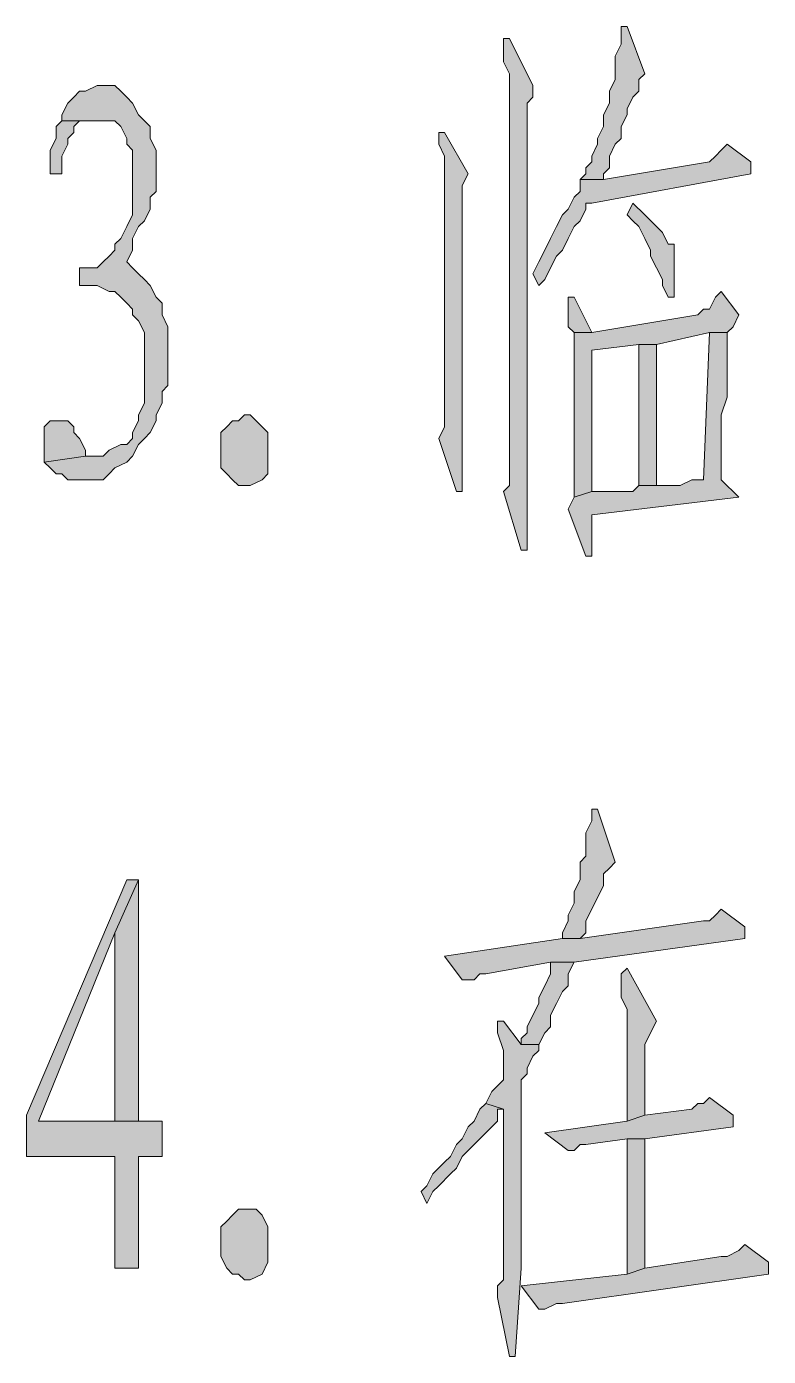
# Model space of a CAD drawing. Header units: millimetres. Extents: x 24 to 410, y 10 to 282.
# Drawn here: x 267.55 to 272.88, y 44.41 to 53.98 of the extents above; entities that cross this region are included whole.
import ezdxf

# ---------------------------------------------------------------- set-up
doc = ezdxf.new("R2010")
doc.units = ezdxf.units.MM

msp = doc.modelspace()

# ---------------------------------------------------------------- hatches: boundary and pattern name
h = msp.add_hatch(color=7)
h.dxf.hatch_style = 2
h.paths.add_polyline_path([(271.822333, 53.975), (271.822333, 53.848), (271.78, 53.763333), (271.78, 53.594), (271.737667, 53.509333), (271.737667, 53.424667), (271.695333, 53.34), (271.695333, 53.255333), (271.653, 53.170667), (271.653, 53.128333), (271.610667, 53.043667), (271.610667, 53.001333), (271.568333, 52.959), (271.568333, 52.916667), (271.526, 52.874333), (271.695333, 52.874333), (271.695333, 52.916667), (271.737667, 52.959), (271.737667, 53.043667), (271.78, 53.128333), (271.822333, 53.170667), (271.822333, 53.255333), (271.864667, 53.34), (271.864667, 53.382333), (271.907, 53.467), (271.949333, 53.509333), (271.949333, 53.594), (271.991667, 53.636333), (271.864667, 53.975)])
h = msp.add_hatch(color=7)
h.dxf.hatch_style = 2
h.paths.add_polyline_path([(271.018, 53.890333), (270.975667, 53.890333), (270.975667, 53.848), (270.975667, 53.721), (271.018, 53.636333), (271.018, 51.900667), (271.018, 51.773667), (271.018, 50.673), (270.975667, 50.630667), (271.102667, 50.207333), (271.145, 50.207333), (271.145, 50.249667), (271.145, 53.424667), (271.187333, 53.467), (271.187333, 53.551667)])
h = msp.add_hatch(color=7)
h.dxf.hatch_style = 2
h.paths.add_polyline_path([(268.097, 53.551667), (268.054667, 53.551667), (267.97, 53.509333), (267.927667, 53.509333), (267.885333, 53.467), (267.843, 53.424667), (267.800667, 53.34), (267.800667, 53.297667), (268.054667, 53.297667), (268.181667, 53.297667), (268.224, 53.255333), (268.266333, 53.170667), (268.266333, 53.128333), (268.308667, 53.086), (268.308667, 52.620333), (268.266333, 52.535667), (268.224, 52.451), (268.181667, 52.408667), (268.181667, 52.366333), (268.139333, 52.324), (268.097, 52.281667), (268.054667, 52.239333), (267.927667, 52.239333), (267.927667, 52.112333), (268.054667, 52.112333), (268.139333, 52.07), (268.181667, 52.07), (268.224, 52.027667), (268.266333, 51.985333), (268.308667, 51.943), (268.308667, 51.900667), (268.351, 51.858333), (268.393333, 51.773667), (268.393333, 51.265667), (268.351, 51.181), (268.351, 51.138667), (268.308667, 51.054), (268.308667, 51.011667), (268.266333, 50.969333), (268.224, 50.969333), (268.139333, 50.927), (268.097, 50.884667), (267.97, 50.884667), (267.673667, 50.842333), (267.716, 50.8), (267.758333, 50.757667), (267.800667, 50.757667), (267.843, 50.715333), (268.097, 50.715333), (268.139333, 50.757667), (268.181667, 50.8), (268.266333, 50.842333), (268.308667, 50.884667), (268.351, 50.969333), (268.393333, 51.011667), (268.435667, 51.054), (268.478, 51.138667), (268.478, 51.181), (268.520333, 51.265667), (268.520333, 51.350333), (268.562667, 51.392667), (268.562667, 51.816), (268.520333, 51.900667), (268.520333, 51.985333), (268.478, 52.027667), (268.435667, 52.112333), (268.393333, 52.154667), (268.351, 52.197), (268.308667, 52.239333), (268.266333, 52.281667), (268.308667, 52.366333), (268.308667, 52.451), (268.351, 52.535667), (268.393333, 52.578), (268.435667, 52.662667), (268.435667, 52.747333), (268.478, 52.789667), (268.478, 53.086), (268.435667, 53.170667), (268.435667, 53.255333), (268.393333, 53.297667), (268.351, 53.34), (268.308667, 53.424667), (268.266333, 53.467), (268.224, 53.509333), (268.181667, 53.551667)])
h = msp.add_hatch(color=7)
h.dxf.hatch_style = 2
h.paths.add_polyline_path([(267.800667, 53.297667), (267.758333, 53.255333), (267.758333, 53.170667), (267.716, 53.086), (267.716, 52.916667), (267.800667, 52.916667), (267.800667, 53.043667), (267.843, 53.128333), (267.843, 53.170667), (267.885333, 53.213), (267.885333, 53.255333), (267.927667, 53.297667), (268.054667, 53.297667)])
h = msp.add_hatch(color=7)
h.dxf.hatch_style = 2
h.paths.add_polyline_path([(270.552333, 53.213), (270.51, 53.213), (270.51, 53.128333), (270.552333, 53.043667), (270.552333, 51.181), (270.552333, 51.138667), (270.552333, 51.096333), (270.51, 51.011667), (270.637, 50.630667), (270.679333, 50.630667), (270.679333, 50.673), (270.679333, 52.832), (270.721667, 52.916667)])
h = msp.add_hatch(color=7)
h.dxf.hatch_style = 2
h.paths.add_polyline_path([(272.584333, 53.128333), (272.542, 53.086), (272.499667, 53.043667), (272.457333, 53.001333), (271.695333, 52.874333), (271.526, 52.874333), (271.526, 52.789667), (271.483667, 52.747333), (271.441333, 52.662667), (271.399, 52.620333), (271.356667, 52.535667), (271.314333, 52.451), (271.272, 52.366333), (271.229667, 52.281667), (271.187333, 52.197), (271.229667, 52.112333), (271.272, 52.154667), (271.314333, 52.239333), (271.356667, 52.324), (271.399, 52.366333), (271.441333, 52.451), (271.483667, 52.535667), (271.526, 52.578), (271.568333, 52.662667), (271.568333, 52.705), (271.610667, 52.705), (272.753667, 52.916667), (272.753667, 53.001333)])
h = msp.add_hatch(color=7)
h.dxf.hatch_style = 2
h.paths.add_polyline_path([(271.907, 52.705), (271.864667, 52.620333), (271.907, 52.578), (271.949333, 52.535667), (271.991667, 52.451), (272.034, 52.366333), (272.034, 52.324), (272.076333, 52.239333), (272.118667, 52.154667), (272.118667, 52.112333), (272.161, 52.027667), (272.203333, 52.027667), (272.203333, 52.154667), (272.203333, 52.408667), (272.161, 52.408667), (272.118667, 52.493333), (272.076333, 52.535667), (271.991667, 52.620333)])
h = msp.add_hatch(color=7)
h.dxf.hatch_style = 2
h.paths.add_polyline_path([(272.542, 52.07), (272.499667, 52.027667), (272.457333, 51.943), (272.415, 51.943), (272.372667, 51.900667), (271.610667, 51.773667), (271.483667, 51.773667), (271.483667, 51.731333), (271.483667, 50.588333), (271.610667, 50.630667), (271.610667, 50.757667), (271.610667, 50.842333), (271.610667, 51.646667), (271.949333, 51.689), (272.076333, 51.689), (272.457333, 51.773667), (272.584333, 51.773667), (272.626667, 51.816), (272.669, 51.900667)])
h = msp.add_hatch(color=7)
h.dxf.hatch_style = 2
h.paths.add_polyline_path([(271.483667, 52.027667), (271.441333, 52.027667), (271.441333, 51.943), (271.441333, 51.816), (271.483667, 51.773667), (271.610667, 51.773667)])
h = msp.add_hatch(color=7)
h.dxf.hatch_style = 2
h.paths.add_polyline_path([(272.584333, 51.773667), (272.457333, 51.773667), (272.415, 50.715333), (272.330333, 50.715333), (272.245667, 50.673), (271.949333, 50.673), (271.907, 50.630667), (271.610667, 50.630667), (271.483667, 50.588333), (271.441333, 50.503667), (271.568333, 50.165), (271.610667, 50.165), (271.610667, 50.207333), (271.610667, 50.461333), (272.669, 50.588333), (272.542, 50.715333), (272.542, 51.181), (272.584333, 51.308)])
h = msp.add_hatch(color=7)
h.dxf.hatch_style = 2
h.paths.add_polyline_path([(272.076333, 50.673), (272.076333, 51.689), (271.949333, 51.689), (271.949333, 50.673)])
h = msp.add_hatch(color=7)
h.dxf.hatch_style = 2
h.paths.add_polyline_path([(267.800667, 51.138667), (267.716, 51.138667), (267.673667, 51.096333), (267.673667, 50.842333), (267.97, 50.884667), (267.97, 50.927), (267.927667, 51.011667), (267.885333, 51.054), (267.885333, 51.096333), (267.843, 51.138667)])
h = msp.add_hatch(color=7)
h.dxf.hatch_style = 2
h.paths.add_polyline_path([(269.24, 50.715333), (269.155333, 50.673), (269.070667, 50.673), (269.028333, 50.715333), (268.986, 50.757667), (268.943667, 50.8), (268.943667, 51.054), (268.986, 51.096333), (269.028333, 51.138667), (269.070667, 51.138667), (269.113, 51.181), (269.155333, 51.181), (269.197667, 51.138667), (269.24, 51.096333), (269.282333, 51.054), (269.282333, 50.757667)])
h = msp.add_hatch(color=7)
h.dxf.hatch_style = 2
h.paths.add_polyline_path([(271.653, 48.344667), (271.610667, 48.344667), (271.610667, 48.302333), (271.610667, 48.26), (271.568333, 48.175333), (271.568333, 48.006), (271.526, 47.963667), (271.526, 47.836667), (271.483667, 47.752), (271.483667, 47.667333), (271.441333, 47.582667), (271.441333, 47.540333), (271.399, 47.455667), (271.399, 47.413333), (271.526, 47.413333), (271.568333, 47.455667), (271.568333, 47.540333), (271.610667, 47.625), (271.653, 47.709667), (271.695333, 47.794333), (271.695333, 47.879), (271.737667, 47.921333), (271.78, 47.963667)])
h = msp.add_hatch(color=7)
h.dxf.hatch_style = 2
h.paths.add_polyline_path([(268.351, 47.836667), (268.266333, 47.836667), (267.546667, 46.143333), (267.546667, 45.847), (268.181667, 45.847), (268.181667, 45.042667), (268.351, 45.042667), (268.351, 45.847), (268.520333, 45.847), (268.520333, 46.101), (268.351, 46.101), (267.631333, 46.101), (268.181667, 47.455667)])
h = msp.add_hatch(color=7)
h.dxf.hatch_style = 2
h.paths.add_polyline_path([(268.351, 47.836667), (268.181667, 47.455667), (268.181667, 46.101), (267.631333, 46.101), (268.351, 46.101)])
h = msp.add_hatch(color=7)
h.dxf.hatch_style = 2
h.paths.add_polyline_path([(272.542, 47.625), (272.499667, 47.582667), (272.457333, 47.540333), (272.415, 47.540333), (271.526, 47.413333), (271.399, 47.413333), (270.552333, 47.286333), (270.679333, 47.117), (270.764, 47.117), (270.806333, 47.159333), (270.848667, 47.159333), (271.314333, 47.244), (271.483667, 47.244), (272.711333, 47.413333), (272.711333, 47.498)])
h = msp.add_hatch(color=7)
h.dxf.hatch_style = 2
h.paths.add_polyline_path([(271.483667, 47.244), (271.314333, 47.244), (271.314333, 47.159333), (271.272, 47.074667), (271.229667, 46.99), (271.229667, 46.947667), (271.187333, 46.863), (271.145, 46.778333), (271.145, 46.736), (271.102667, 46.693667), (271.102667, 46.651333), (271.229667, 46.651333), (271.272, 46.736), (271.314333, 46.778333), (271.314333, 46.863), (271.356667, 46.947667), (271.399, 47.032333), (271.441333, 47.074667), (271.441333, 47.159333)])
h = msp.add_hatch(color=7)
h.dxf.hatch_style = 2
h.paths.add_polyline_path([(271.864667, 47.201667), (271.822333, 47.159333), (271.822333, 46.99), (271.864667, 46.905333), (271.864667, 46.101), (271.991667, 46.143333), (271.991667, 46.651333), (272.034, 46.736), (272.076333, 46.820667)])
h = msp.add_hatch(color=7)
h.dxf.hatch_style = 2
h.paths.add_polyline_path([(270.975667, 46.820667), (270.933333, 46.820667), (270.933333, 46.736), (270.975667, 46.609), (270.975667, 46.397333), (270.933333, 46.355), (270.891, 46.312667), (270.848667, 46.228), (270.975667, 46.185667), (270.975667, 45.127333), (270.975667, 45.085), (270.975667, 44.958), (270.933333, 44.915667), (270.933333, 44.831), (271.018, 44.407667), (271.060333, 44.407667), (271.102667, 45.042667), (271.102667, 46.397333), (271.145, 46.439667), (271.145, 46.482), (271.187333, 46.566667), (271.229667, 46.609), (271.229667, 46.651333), (271.102667, 46.651333)])
h = msp.add_hatch(color=7)
h.dxf.hatch_style = 2
h.paths.add_polyline_path([(270.848667, 46.228), (270.806333, 46.185667), (270.764, 46.101), (270.721667, 46.058667), (270.679333, 45.974), (270.637, 45.931667), (270.594667, 45.847), (270.552333, 45.804667), (270.467667, 45.72), (270.425333, 45.635333), (270.383, 45.593), (270.425333, 45.508333), (270.467667, 45.593), (270.51, 45.635333), (270.594667, 45.72), (270.637, 45.762333), (270.679333, 45.847), (270.721667, 45.889333), (270.764, 45.931667), (270.848667, 46.016333), (270.891, 46.058667), (270.933333, 46.101), (270.933333, 46.185667), (270.975667, 46.185667)])
h = msp.add_hatch(color=7)
h.dxf.hatch_style = 2
h.paths.add_polyline_path([(272.457333, 46.270333), (272.415, 46.228), (272.372667, 46.228), (272.330333, 46.185667), (271.991667, 46.143333), (271.864667, 46.101), (271.272, 46.016333), (271.441333, 45.889333), (271.483667, 45.889333), (271.526, 45.931667), (271.568333, 45.931667), (271.864667, 45.974), (271.991667, 45.974), (272.626667, 46.058667), (272.626667, 46.143333)])
h = msp.add_hatch(color=7)
h.dxf.hatch_style = 2
h.paths.add_polyline_path([(271.991667, 45.974), (271.864667, 45.974), (271.864667, 45.000333), (271.991667, 45.042667)])
h = msp.add_hatch(color=7)
h.dxf.hatch_style = 2
h.paths.add_polyline_path([(269.24, 45.000333), (269.155333, 44.958), (269.113, 44.958), (269.070667, 45.000333), (269.028333, 45.000333), (268.986, 45.042667), (268.943667, 45.127333), (268.943667, 45.339), (268.986, 45.381333), (269.028333, 45.423667), (269.070667, 45.466), (269.197667, 45.466), (269.24, 45.423667), (269.282333, 45.339), (269.282333, 45.085)])
h = msp.add_hatch(color=7)
h.dxf.hatch_style = 2
h.paths.add_polyline_path([(272.711333, 45.212), (272.669, 45.169667), (272.584333, 45.127333), (272.542, 45.127333), (271.991667, 45.042667), (271.864667, 45.000333), (271.102667, 44.915667), (271.229667, 44.746333), (271.272, 44.746333), (271.356667, 44.788667), (271.399, 44.788667), (272.880667, 45.000333), (272.880667, 45.085)])

# ---------------------------------------------------------------- linework, layer by layer
at = {"color": 7, "lineweight": 0}
for points in [[(271.822333, 53.975), (271.822333, 53.848), (271.78, 53.763333), (271.78, 53.594), (271.737667, 53.509333), (271.737667, 53.424667), (271.695333, 53.34), (271.695333, 53.255333), (271.653, 53.170667), (271.653, 53.128333), (271.610667, 53.043667), (271.610667, 53.001333), (271.568333, 52.959), (271.568333, 52.916667), (271.526, 52.874333), (271.695333, 52.874333), (271.695333, 52.916667), (271.737667, 52.959), (271.737667, 53.043667), (271.78, 53.128333), (271.822333, 53.170667), (271.822333, 53.255333), (271.864667, 53.34), (271.864667, 53.382333), (271.907, 53.467), (271.949333, 53.509333), (271.949333, 53.594), (271.991667, 53.636333), (271.864667, 53.975)], [(271.018, 53.890333), (270.975667, 53.890333), (270.975667, 53.848), (270.975667, 53.721), (271.018, 53.636333), (271.018, 51.900667), (271.018, 51.773667), (271.018, 50.673), (270.975667, 50.630667), (271.102667, 50.207333), (271.145, 50.207333), (271.145, 50.249667), (271.145, 53.424667), (271.187333, 53.467), (271.187333, 53.551667)], [(268.097, 53.551667), (268.054667, 53.551667), (267.97, 53.509333), (267.927667, 53.509333), (267.885333, 53.467), (267.843, 53.424667), (267.800667, 53.34), (267.800667, 53.297667), (268.054667, 53.297667), (268.181667, 53.297667), (268.224, 53.255333), (268.266333, 53.170667), (268.266333, 53.128333), (268.308667, 53.086), (268.308667, 52.620333), (268.266333, 52.535667), (268.224, 52.451), (268.181667, 52.408667), (268.181667, 52.366333), (268.139333, 52.324), (268.097, 52.281667), (268.054667, 52.239333), (267.927667, 52.239333), (267.927667, 52.112333), (268.054667, 52.112333), (268.139333, 52.07), (268.181667, 52.07), (268.224, 52.027667), (268.266333, 51.985333), (268.308667, 51.943), (268.308667, 51.900667), (268.351, 51.858333), (268.393333, 51.773667), (268.393333, 51.265667), (268.351, 51.181), (268.351, 51.138667), (268.308667, 51.054), (268.308667, 51.011667), (268.266333, 50.969333), (268.224, 50.969333), (268.139333, 50.927), (268.097, 50.884667), (267.97, 50.884667), (267.673667, 50.842333), (267.716, 50.8), (267.758333, 50.757667), (267.800667, 50.757667), (267.843, 50.715333), (268.097, 50.715333), (268.139333, 50.757667), (268.181667, 50.8), (268.266333, 50.842333), (268.308667, 50.884667), (268.351, 50.969333), (268.393333, 51.011667), (268.435667, 51.054), (268.478, 51.138667), (268.478, 51.181), (268.520333, 51.265667), (268.520333, 51.350333), (268.562667, 51.392667), (268.562667, 51.816), (268.520333, 51.900667), (268.520333, 51.985333), (268.478, 52.027667), (268.435667, 52.112333), (268.393333, 52.154667), (268.351, 52.197), (268.308667, 52.239333), (268.266333, 52.281667), (268.308667, 52.366333), (268.308667, 52.451), (268.351, 52.535667), (268.393333, 52.578), (268.435667, 52.662667), (268.435667, 52.747333), (268.478, 52.789667), (268.478, 53.086), (268.435667, 53.170667), (268.435667, 53.255333), (268.393333, 53.297667), (268.351, 53.34), (268.308667, 53.424667), (268.266333, 53.467), (268.224, 53.509333), (268.181667, 53.551667)], [(267.800667, 53.297667), (267.758333, 53.255333), (267.758333, 53.170667), (267.716, 53.086), (267.716, 52.916667), (267.800667, 52.916667), (267.800667, 53.043667), (267.843, 53.128333), (267.843, 53.170667), (267.885333, 53.213), (267.885333, 53.255333), (267.927667, 53.297667), (268.054667, 53.297667)], [(270.552333, 53.213), (270.51, 53.213), (270.51, 53.128333), (270.552333, 53.043667), (270.552333, 51.181), (270.552333, 51.138667), (270.552333, 51.096333), (270.51, 51.011667), (270.637, 50.630667), (270.679333, 50.630667), (270.679333, 50.673), (270.679333, 52.832), (270.721667, 52.916667)], [(272.584333, 53.128333), (272.542, 53.086), (272.499667, 53.043667), (272.457333, 53.001333), (271.695333, 52.874333), (271.526, 52.874333), (271.526, 52.789667), (271.483667, 52.747333), (271.441333, 52.662667), (271.399, 52.620333), (271.356667, 52.535667), (271.314333, 52.451), (271.272, 52.366333), (271.229667, 52.281667), (271.187333, 52.197), (271.229667, 52.112333), (271.272, 52.154667), (271.314333, 52.239333), (271.356667, 52.324), (271.399, 52.366333), (271.441333, 52.451), (271.483667, 52.535667), (271.526, 52.578), (271.568333, 52.662667), (271.568333, 52.705), (271.610667, 52.705), (272.753667, 52.916667), (272.753667, 53.001333)], [(271.907, 52.705), (271.864667, 52.620333), (271.907, 52.578), (271.949333, 52.535667), (271.991667, 52.451), (272.034, 52.366333), (272.034, 52.324), (272.076333, 52.239333), (272.118667, 52.154667), (272.118667, 52.112333), (272.161, 52.027667), (272.203333, 52.027667), (272.203333, 52.154667), (272.203333, 52.408667), (272.161, 52.408667), (272.118667, 52.493333), (272.076333, 52.535667), (271.991667, 52.620333)], [(272.542, 52.07), (272.499667, 52.027667), (272.457333, 51.943), (272.415, 51.943), (272.372667, 51.900667), (271.610667, 51.773667), (271.483667, 51.773667), (271.483667, 51.731333), (271.483667, 50.588333), (271.610667, 50.630667), (271.610667, 50.757667), (271.610667, 50.842333), (271.610667, 51.646667), (271.949333, 51.689), (272.076333, 51.689), (272.457333, 51.773667), (272.584333, 51.773667), (272.626667, 51.816), (272.669, 51.900667)], [(271.483667, 52.027667), (271.441333, 52.027667), (271.441333, 51.943), (271.441333, 51.816), (271.483667, 51.773667), (271.610667, 51.773667)], [(272.584333, 51.773667), (272.457333, 51.773667), (272.415, 50.715333), (272.330333, 50.715333), (272.245667, 50.673), (271.949333, 50.673), (271.907, 50.630667), (271.610667, 50.630667), (271.483667, 50.588333), (271.441333, 50.503667), (271.568333, 50.165), (271.610667, 50.165), (271.610667, 50.207333), (271.610667, 50.461333), (272.669, 50.588333), (272.542, 50.715333), (272.542, 51.181), (272.584333, 51.308)], [(272.076333, 50.673), (272.076333, 51.689), (271.949333, 51.689), (271.949333, 50.673)], [(267.800667, 51.138667), (267.716, 51.138667), (267.673667, 51.096333), (267.673667, 50.842333), (267.97, 50.884667), (267.97, 50.927), (267.927667, 51.011667), (267.885333, 51.054), (267.885333, 51.096333), (267.843, 51.138667)], [(269.24, 50.715333), (269.155333, 50.673), (269.070667, 50.673), (269.028333, 50.715333), (268.986, 50.757667), (268.943667, 50.8), (268.943667, 51.054), (268.986, 51.096333), (269.028333, 51.138667), (269.070667, 51.138667), (269.113, 51.181), (269.155333, 51.181), (269.197667, 51.138667), (269.24, 51.096333), (269.282333, 51.054), (269.282333, 50.757667)], [(271.653, 48.344667), (271.610667, 48.344667), (271.610667, 48.302333), (271.610667, 48.26), (271.568333, 48.175333), (271.568333, 48.006), (271.526, 47.963667), (271.526, 47.836667), (271.483667, 47.752), (271.483667, 47.667333), (271.441333, 47.582667), (271.441333, 47.540333), (271.399, 47.455667), (271.399, 47.413333), (271.526, 47.413333), (271.568333, 47.455667), (271.568333, 47.540333), (271.610667, 47.625), (271.653, 47.709667), (271.695333, 47.794333), (271.695333, 47.879), (271.737667, 47.921333), (271.78, 47.963667)], [(268.351, 47.836667), (268.266333, 47.836667), (267.546667, 46.143333), (267.546667, 45.847), (268.181667, 45.847), (268.181667, 45.042667), (268.351, 45.042667), (268.351, 45.847), (268.520333, 45.847), (268.520333, 46.101), (268.351, 46.101), (267.631333, 46.101), (268.181667, 47.455667)], [(268.351, 47.836667), (268.181667, 47.455667), (268.181667, 46.101), (267.631333, 46.101), (268.351, 46.101)], [(272.542, 47.625), (272.499667, 47.582667), (272.457333, 47.540333), (272.415, 47.540333), (271.526, 47.413333), (271.399, 47.413333), (270.552333, 47.286333), (270.679333, 47.117), (270.764, 47.117), (270.806333, 47.159333), (270.848667, 47.159333), (271.314333, 47.244), (271.483667, 47.244), (272.711333, 47.413333), (272.711333, 47.498)], [(271.483667, 47.244), (271.314333, 47.244), (271.314333, 47.159333), (271.272, 47.074667), (271.229667, 46.99), (271.229667, 46.947667), (271.187333, 46.863), (271.145, 46.778333), (271.145, 46.736), (271.102667, 46.693667), (271.102667, 46.651333), (271.229667, 46.651333), (271.272, 46.736), (271.314333, 46.778333), (271.314333, 46.863), (271.356667, 46.947667), (271.399, 47.032333), (271.441333, 47.074667), (271.441333, 47.159333)], [(271.864667, 47.201667), (271.822333, 47.159333), (271.822333, 46.99), (271.864667, 46.905333), (271.864667, 46.101), (271.991667, 46.143333), (271.991667, 46.651333), (272.034, 46.736), (272.076333, 46.820667)], [(270.975667, 46.820667), (270.933333, 46.820667), (270.933333, 46.736), (270.975667, 46.609), (270.975667, 46.397333), (270.933333, 46.355), (270.891, 46.312667), (270.848667, 46.228), (270.975667, 46.185667), (270.975667, 45.127333), (270.975667, 45.085), (270.975667, 44.958), (270.933333, 44.915667), (270.933333, 44.831), (271.018, 44.407667), (271.060333, 44.407667), (271.102667, 45.042667), (271.102667, 46.397333), (271.145, 46.439667), (271.145, 46.482), (271.187333, 46.566667), (271.229667, 46.609), (271.229667, 46.651333), (271.102667, 46.651333)], [(270.848667, 46.228), (270.806333, 46.185667), (270.764, 46.101), (270.721667, 46.058667), (270.679333, 45.974), (270.637, 45.931667), (270.594667, 45.847), (270.552333, 45.804667), (270.467667, 45.72), (270.425333, 45.635333), (270.383, 45.593), (270.425333, 45.508333), (270.467667, 45.593), (270.51, 45.635333), (270.594667, 45.72), (270.637, 45.762333), (270.679333, 45.847), (270.721667, 45.889333), (270.764, 45.931667), (270.848667, 46.016333), (270.891, 46.058667), (270.933333, 46.101), (270.933333, 46.185667), (270.975667, 46.185667)], [(272.457333, 46.270333), (272.415, 46.228), (272.372667, 46.228), (272.330333, 46.185667), (271.991667, 46.143333), (271.864667, 46.101), (271.272, 46.016333), (271.441333, 45.889333), (271.483667, 45.889333), (271.526, 45.931667), (271.568333, 45.931667), (271.864667, 45.974), (271.991667, 45.974), (272.626667, 46.058667), (272.626667, 46.143333)], [(271.991667, 45.974), (271.864667, 45.974), (271.864667, 45.000333), (271.991667, 45.042667)], [(269.24, 45.000333), (269.155333, 44.958), (269.113, 44.958), (269.070667, 45.000333), (269.028333, 45.000333), (268.986, 45.042667), (268.943667, 45.127333), (268.943667, 45.339), (268.986, 45.381333), (269.028333, 45.423667), (269.070667, 45.466), (269.197667, 45.466), (269.24, 45.423667), (269.282333, 45.339), (269.282333, 45.085)], [(272.711333, 45.212), (272.669, 45.169667), (272.584333, 45.127333), (272.542, 45.127333), (271.991667, 45.042667), (271.864667, 45.000333), (271.102667, 44.915667), (271.229667, 44.746333), (271.272, 44.746333), (271.356667, 44.788667), (271.399, 44.788667), (272.880667, 45.000333), (272.880667, 45.085)]]:
    msp.add_lwpolyline(points, close=True, dxfattribs=at)

doc.saveas('drawing.dxf')
